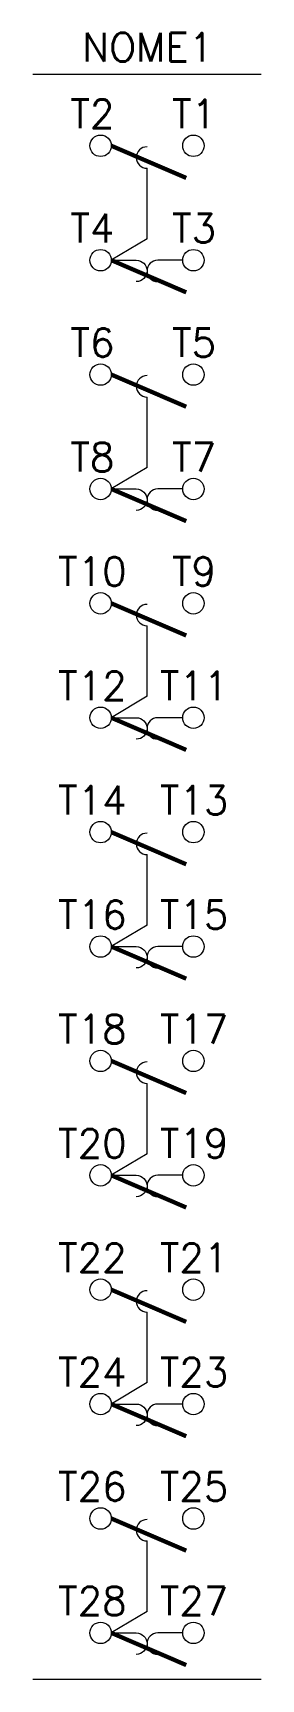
# Model space of a CAD drawing. Extents: x 3 to 19, y -32 to 83.
import ezdxf
from ezdxf.enums import TextEntityAlignment as Align

# ---------------------------------------------------------------- set-up
doc = ezdxf.new("R2010")
doc.units = 0
doc.header["$MEASUREMENT"] = 0
doc.layers.get('0').update_dxf_attribs({"linetype": 'CONTINUOUS'})
doc.styles.add('ROMANS', font='romans')

msp = doc.modelspace()

# ---------------------------------------------------------------- linework, layer by layer
for p, q in [((3, 80.23), (19, 80.23)), ((11, 68.73), (11, 73.66)), ((11, 68.73), (8.5, 67.23)), ((11, 52.73), (11, 57.66)), ((11, 52.73), (8.5, 51.23)), ((11, 36.73), (11, 41.66)), ((11, 36.73), (8.5, 35.23)), ((11, 20.73), (11, 25.66)), ((11, 20.73), (8.5, 19.23)), ((11, 4.73), (11, 9.66)), ((11, 4.73), (8.5, 3.23)), ((11, -11.27), (11, -6.34)), ((11, -11.27), (8.5, -12.77)), ((11, -27.27), (11, -22.34)), ((11, -27.27), (8.5, -28.77)), ((3, -32), (19, -32))]:
    msp.add_line(p, q)
at = {"color": 5, "const_width": 0.3, "flags": 128}
for points in [[(13.75, 72.98), (8.5, 75.23)], [(13.75, 64.98), (8.5, 67.23)], [(13.75, 56.98), (8.5, 59.23)], [(13.75, 48.98), (8.5, 51.23)], [(13.75, 40.98), (8.5, 43.23)], [(13.75, 32.98), (8.5, 35.23)], [(13.75, 24.98), (8.5, 27.23)], [(13.75, 16.98), (8.5, 19.23)], [(13.75, 8.98), (8.5, 11.23)], [(13.75, 0.98), (8.5, 3.23)], [(13.75, -7.02), (8.5, -4.77)], [(13.75, -15.02), (8.5, -12.77)], [(13.75, -23.02), (8.5, -20.77)], [(13.75, -31.02), (8.5, -28.77)]]:
    msp.add_lwpolyline(points, dxfattribs=at)
for points in [[(8.5, 67.23), (10.25, 67.23, -1), (10.25, 65.73)], [(13.5, 67.23), (11.75, 67.23, 1), (11.75, 65.73)], [(8.5, 51.23), (10.25, 51.23, -1), (10.25, 49.73)], [(13.5, 51.23), (11.75, 51.23, 1), (11.75, 49.73)], [(8.5, 35.23), (10.25, 35.23, -1), (10.25, 33.73)], [(13.5, 35.23), (11.75, 35.23, 1), (11.75, 33.73)], [(8.5, 19.23), (10.25, 19.23, -1), (10.25, 17.73)], [(13.5, 19.23), (11.75, 19.23, 1), (11.75, 17.73)], [(8.5, 3.23), (10.25, 3.23, -1), (10.25, 1.73)], [(13.5, 3.23), (11.75, 3.23, 1), (11.75, 1.73)], [(8.5, -12.77), (10.25, -12.77, -1), (10.25, -14.27)], [(13.5, -12.77), (11.75, -12.77, 1), (11.75, -14.27)], [(8.5, -28.77), (10.25, -28.77, -1), (10.25, -30.27)], [(13.5, -28.77), (11.75, -28.77, 1), (11.75, -30.27)]]:
    msp.add_lwpolyline(points, format="xyb")
for centre in [(7.75, 75.23), (14.25, 75.23), (7.75, 67.23), (14.25, 67.23), (7.75, 59.23), (14.25, 59.23), (7.75, 51.23), (14.25, 51.23), (7.75, 43.23), (14.25, 43.23), (7.75, 35.23), (14.25, 35.23), (7.75, 27.23), (14.25, 27.23), (7.75, 19.23), (14.25, 19.23), (7.75, 11.23), (14.25, 11.23), (7.75, 3.23), (14.25, 3.23), (7.75, -4.77), (14.25, -4.77), (7.75, -12.77), (14.25, -12.77), (7.75, -20.77), (14.25, -20.77), (7.75, -28.77), (14.25, -28.77)]:
    msp.add_circle(centre, 0.75)
for centre in [(11, 74.41), (11, 58.41), (11, 42.41), (11, 26.41), (11, 10.41), (11, -5.59), (11, -21.59)]:
    msp.add_arc(centre, 0.75, 90, 270)

# ---------------------------------------------------------------- texts
at = {"lineweight": -3, "style": 'ROMANS'}
msp.add_attdef('NOME1', text='', height=2, dxfattribs=at).set_placement((11.05, 82.12), align=Align.MIDDLE_CENTER)
at = {"color": 7, "style": 'ROMANS'}
for tag, text, p in [('T2', '2', (7.17, 77.46)), ('T1', '1', (14.3, 77.46)), ('T4', '4', (7.17, 69.46)), ('T3', '3', (14.3, 69.46)), ('T6', '6', (7.17, 61.46)), ('T5', '5', (14.3, 61.46)), ('T8', '8', (7.17, 53.46)), ('T7', '7', (14.3, 53.46)), ('T10', '10', (7.17, 45.46)), ('T9', '9', (14.3, 45.46)), ('T12', '12', (7.17, 37.46)), ('T11', '11', (14.3, 37.46)), ('T14', '14', (7.17, 29.46)), ('T13', '13', (14.3, 29.46)), ('T16', '16', (7.17, 21.46)), ('T15', '15', (14.3, 21.46)), ('T18', '18', (7.17, 13.46)), ('T17', '17', (14.3, 13.46)), ('T20', '20', (7.17, 5.46)), ('T19', '19', (14.3, 5.46)), ('T22', '22', (7.17, -2.54)), ('T21', '21', (14.3, -2.54)), ('T24', '24', (7.17, -10.54)), ('T23', '23', (14.3, -10.54)), ('T26', '26', (7.17, -18.54)), ('T25', '25', (14.3, -18.54)), ('T28', '28', (7.17, -26.54)), ('T27', '27', (14.3, -26.54))]:
    msp.add_attdef(tag, text=text, height=2, dxfattribs=at).set_placement(p, align=Align.MIDDLE_CENTER)

doc.saveas('drawing.dxf')
